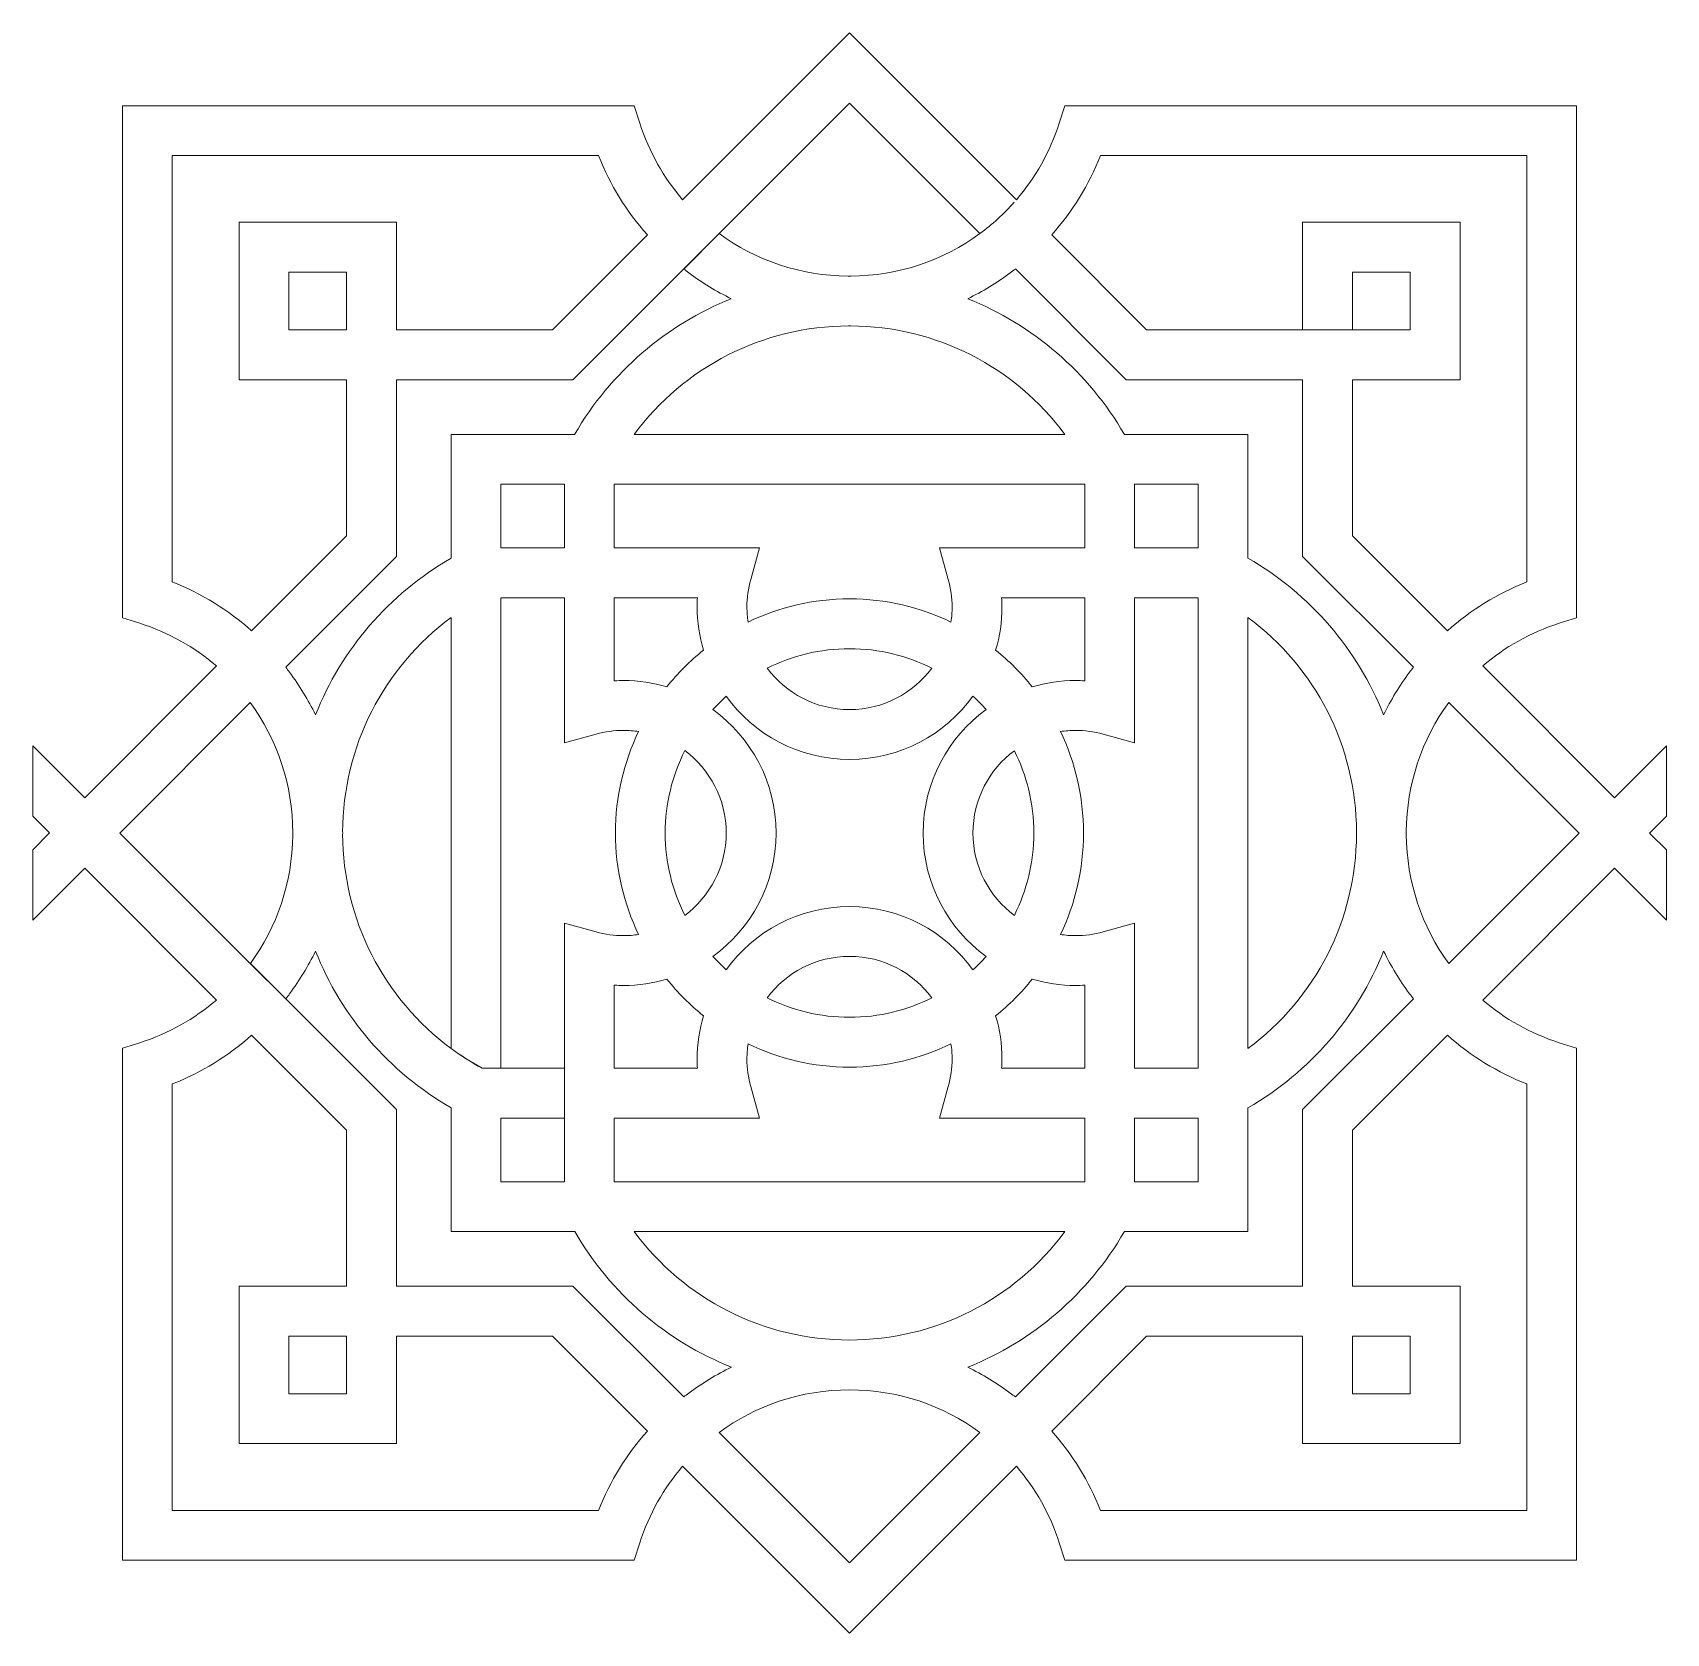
# Model space of a CAD drawing. Header units: inches. Extents: x 0 to 8.27, y -9.48 to -1.38.
import ezdxf

# ---------------------------------------------------------------- set-up
doc = ezdxf.new("R2010")
doc.units = ezdxf.units.IN
doc.header["$MEASUREMENT"] = 0
doc.layers.add('Layer 1', color=7, linetype='Continuous')

msp = doc.modelspace()

# ---------------------------------------------------------------- linework, layer by layer
at = {"layer": 'Layer 1', "lineweight": 0}
for points in [[(1.5885, -2.8876), (1.2963, -2.8876), (1.2963, -2.5953), (1.5885, -2.5953), (1.5885, -2.8876)], [(2.3699, -3.9907), (2.3699, -3.6688), (2.6916, -3.6688), (2.6916, -3.9907), (2.3699, -3.9907)], [(5.5764, -3.9907), (5.5764, -3.6688), (5.8981, -3.6688), (5.8981, -3.9907), (5.5764, -3.9907)], [(5.8981, -6.8755), (5.8981, -7.1973), (5.5763, -7.1973), (5.5763, -6.8755), (5.8981, -6.8755)], [(1.5885, -7.9785), (1.5885, -8.2707), (1.2963, -8.2707), (1.2963, -7.9785), (1.5885, -7.9785)], [(6.6795, -7.9785), (6.9718, -7.9785), (6.9718, -8.2707), (6.6795, -8.2707), (6.6795, -7.9785)]]:
    msp.add_lwpolyline(points, dxfattribs=at)
for points, knots in [([(8.2678, -4.992), (8.2678, -4.992), (8.005, -5.2548), (8.005, -5.2548), (8.005, -5.2548), (7.3383, -4.5881), (7.3383, -4.5881), (7.449, -4.493), (7.5798, -4.4187), (7.7255, -4.3721), (7.7255, -4.3721), (7.8139, -4.3439), (7.8139, -4.3439), (7.8139, -4.3439), (7.8139, -1.7537), (7.8139, -1.7537), (7.8139, -1.7537), (5.223, -1.7537), (5.223, -1.7537), (5.223, -1.7537), (5.1952, -1.8413), (5.1952, -1.8413), (5.1489, -1.9874), (5.0742, -2.1181), (4.9791, -2.229), (4.9791, -2.229), (4.1343, -1.3839), (4.1343, -1.3839), (4.1343, -1.3839), (3.2892, -2.229), (3.2892, -2.229), (3.1938, -2.1181), (3.1198, -1.9874), (3.0729, -1.8413), (3.0729, -1.8413), (3.0448, -1.7536), (3.0448, -1.7536), (3.0448, -1.7536), (0.4544, -1.7536), (0.4544, -1.7536), (0.4544, -1.7536), (0.4544, -4.3438), (0.4544, -4.3438), (0.4544, -4.3438), (0.5421, -4.372), (0.5421, -4.372), (0.6882, -4.4187), (0.8192, -4.4928), (0.93, -4.5881), (0.93, -4.5881), (0.2634, -5.2548), (0.2634, -5.2548), (0.2634, -5.2548), (0, -4.9917), (0, -4.9917), (0, -4.9917), (0, -4.992), (0, -4.992), (0, -4.992), (0, -5.3483), (0, -5.3483), (0, -5.3483), (0.0849, -5.4331), (0.0849, -5.4331), (0.0849, -5.4331), (0, -5.518), (0, -5.518), (0, -5.518), (0, -5.8745), (0, -5.8745), (0, -5.8745), (0.2634, -5.6116), (0.2634, -5.6116), (0.2634, -5.6116), (0.93, -6.2782), (0.93, -6.2782), (0.8192, -6.3733), (0.6882, -6.4476), (0.5421, -6.4943), (0.5421, -6.4943), (0.4544, -6.5223), (0.4544, -6.5223), (0.4544, -6.5223), (0.4544, -9.1127), (0.4544, -9.1127), (0.4544, -9.1127), (3.0448, -9.1127), (3.0448, -9.1127), (3.0448, -9.1127), (3.0725, -9.0249), (3.0725, -9.0249), (3.1198, -8.8791), (3.1938, -8.748), (3.2892, -8.6372), (3.2892, -8.6372), (4.1343, -9.4824), (4.1343, -9.4824), (4.1343, -9.4824), (4.9791, -8.6374), (4.9791, -8.6374), (5.0742, -8.748), (5.1489, -8.8791), (5.1955, -9.0249), (5.1955, -9.0249), (5.2236, -9.1127), (5.2236, -9.1127), (5.2236, -9.1127), (7.8139, -9.1127), (7.8139, -9.1127), (7.8139, -9.1127), (7.8139, -6.5223), (7.8139, -6.5223), (7.8139, -6.5223), (7.7261, -6.4943), (7.7261, -6.4943), (7.5798, -6.4476), (7.449, -6.3733), (7.3383, -6.2782), (7.3383, -6.2782), (8.005, -5.6116), (8.005, -5.6116), (8.005, -5.6116), (8.2678, -5.8742), (8.2678, -5.8742), (8.2678, -5.8742), (8.2678, -5.518), (8.2678, -5.518), (8.2678, -5.518), (8.1834, -5.4333), (8.1834, -5.4333), (8.1834, -5.4333), (8.2678, -5.3485), (8.2678, -5.3485), (8.2678, -5.3485), (8.2678, -4.992), (8.2678, -4.992)], [0, 0, 0, 0, 1, 1, 1, 2, 2, 2, 3, 3, 3, 4, 4, 4, 5, 5, 5, 6, 6, 6, 7, 7, 7, 8, 8, 8, 9, 9, 9, 10, 10, 10, 11, 11, 11, 12, 12, 12, 13, 13, 13, 14, 14, 14, 15, 15, 15, 16, 16, 16, 17, 17, 17, 18, 18, 18, 19, 19, 19, 20, 20, 20, 21, 21, 21, 22, 22, 22, 23, 23, 23, 24, 24, 24, 25, 25, 25, 26, 26, 26, 27, 27, 27, 28, 28, 28, 29, 29, 29, 30, 30, 30, 31, 31, 31, 32, 32, 32, 33, 33, 33, 34, 34, 34, 35, 35, 35, 36, 36, 36, 37, 37, 37, 38, 38, 38, 39, 39, 39, 40, 40, 40, 41, 41, 41, 42, 42, 42, 43, 43, 43, 44, 44, 44, 45, 45, 45, 45]), ([(3.295, -2.5794), (3.295, -2.5794), (3.4739, -2.4004), (3.4739, -2.4004), (3.4739, -2.4004), (4.1343, -1.7402), (4.1343, -1.7402), (4.1343, -1.7402), (4.7939, -2.4004), (4.7939, -2.4004), (4.8571, -2.3541), (4.9151, -2.3009), (4.967, -2.2422), (4.9151, -2.3009), (4.8571, -2.3541), (4.7939, -2.4004), (4.6094, -2.5362), (4.3821, -2.6142), (4.1401, -2.6157), (4.1401, -2.6157), (4.1275, -2.6157), (4.1275, -2.6157), (3.886, -2.6142), (3.6589, -2.5362), (3.4739, -2.4006), (3.4739, -2.4006), (3.295, -2.5796), (3.295, -2.5796), (3.3035, -2.5863), (3.3125, -2.593), (3.321, -2.5995), (3.3891, -2.65), (3.4608, -2.6938), (3.5356, -2.7301), (3.2069, -2.8617), (2.9264, -3.1004), (2.7427, -3.4169), (2.7427, -3.4169), (2.1179, -3.4169), (2.1179, -3.4169), (2.1179, -3.4169), (2.1179, -4.042), (2.1179, -4.042), (1.8016, -4.2255), (1.5626, -4.506), (1.4314, -4.8349), (1.3947, -4.7602), (1.3508, -4.6882), (1.3005, -4.62), (1.2938, -4.6112), (1.2872, -4.6023), (1.2804, -4.5938), (1.2804, -4.5938), (1.8407, -4.0337), (1.8407, -4.0337), (1.8407, -4.0337), (1.8407, -3.1399), (1.8407, -3.1399), (1.8407, -3.1399), (2.7345, -3.1399), (2.7345, -3.1399), (2.7345, -3.1399), (3.295, -2.5794), (3.295, -2.5794)], [0, 0, 0, 0, 1, 1, 1, 2, 2, 2, 3, 3, 3, 4, 4, 4, 5, 5, 5, 6, 6, 6, 7, 7, 7, 8, 8, 8, 9, 9, 9, 10, 10, 10, 11, 11, 11, 12, 12, 12, 13, 13, 13, 14, 14, 14, 15, 15, 15, 16, 16, 16, 17, 17, 17, 18, 18, 18, 19, 19, 19, 20, 20, 20, 21, 21, 21, 21]), ([(0.7066, -4.1631), (0.7066, -4.1631), (0.7066, -2.0055), (0.7066, -2.0055), (0.7066, -2.0055), (2.8641, -2.0055), (2.8641, -2.0055), (2.9226, -2.1536), (3.0061, -2.2889), (3.1109, -2.407), (3.1109, -2.407), (2.6302, -2.8876), (2.6302, -2.8876), (2.6302, -2.8876), (1.8407, -2.8876), (1.8407, -2.8876), (1.8407, -2.8876), (1.8407, -2.3432), (1.8407, -2.3432), (1.8407, -2.3432), (1.0443, -2.3432), (1.0443, -2.3432), (1.0443, -2.3432), (1.0443, -3.1399), (1.0443, -3.1399), (1.0443, -3.1399), (1.5885, -3.1399), (1.5885, -3.1399), (1.5885, -3.1399), (1.5885, -3.9292), (1.5885, -3.9292), (1.5885, -3.9292), (1.1082, -4.4099), (1.1082, -4.4099), (0.9899, -4.305), (0.8544, -4.2215), (0.7066, -4.1631)], [0, 0, 0, 0, 1, 1, 1, 2, 2, 2, 3, 3, 3, 4, 4, 4, 5, 5, 5, 6, 6, 6, 7, 7, 7, 8, 8, 8, 9, 9, 9, 10, 10, 10, 11, 11, 11, 12, 12, 12, 12]), ([(5.4039, -2.0059), (5.4039, -2.0059), (7.5617, -2.0059), (7.5617, -2.0059), (7.5617, -2.0059), (7.5617, -4.1632), (7.5617, -4.1632), (7.4135, -4.222), (7.2781, -4.3052), (7.1603, -4.4099), (7.1603, -4.4099), (7.1601, -4.4099), (7.1601, -4.4099), (7.1601, -4.4099), (6.6795, -3.9292), (6.6795, -3.9292), (6.6795, -3.9292), (6.6795, -3.1399), (6.6795, -3.1399), (6.6795, -3.1399), (7.2238, -3.1399), (7.2238, -3.1399), (7.2238, -3.1399), (7.2238, -2.3432), (7.2238, -2.3432), (7.2238, -2.3432), (6.4272, -2.3432), (6.4272, -2.3432), (6.4272, -2.3432), (6.4272, -2.8875), (6.4272, -2.8875), (6.4272, -2.8875), (6.6795, -2.8875), (6.6795, -2.8875), (6.6795, -2.8875), (6.6795, -2.5953), (6.6795, -2.5953), (6.6795, -2.5953), (6.9718, -2.5953), (6.9718, -2.5953), (6.9718, -2.5953), (6.9718, -2.8876), (6.9718, -2.8876), (6.9718, -2.8876), (5.6378, -2.8876), (5.6378, -2.8876), (5.6378, -2.8876), (5.1574, -2.4071), (5.1574, -2.4071), (5.262, -2.2889), (5.3455, -2.1537), (5.4039, -2.0059)], [0, 0, 0, 0, 1, 1, 1, 2, 2, 2, 3, 3, 3, 4, 4, 4, 5, 5, 5, 6, 6, 6, 7, 7, 7, 8, 8, 8, 9, 9, 9, 10, 10, 10, 11, 11, 11, 12, 12, 12, 13, 13, 13, 14, 14, 14, 15, 15, 15, 16, 16, 16, 17, 17, 17, 17]), ([(4.9733, -2.5795), (4.9733, -2.5795), (5.5338, -3.1399), (5.5338, -3.1399), (5.5338, -3.1399), (6.4272, -3.1399), (6.4272, -3.1399), (6.4272, -3.1399), (6.4272, -4.0337), (6.4272, -4.0337), (6.4272, -4.0337), (6.9876, -4.594), (6.9876, -4.594), (6.9809, -4.6026), (6.9743, -4.6112), (6.9679, -4.62), (6.9174, -4.6881), (6.8735, -4.7598), (6.8371, -4.8348), (6.7057, -4.5058), (6.4669, -4.2254), (6.1504, -4.0419), (6.1504, -4.0419), (6.1504, -3.4169), (6.1504, -3.4169), (6.1504, -3.4169), (5.5251, -3.4169), (5.5251, -3.4169), (5.3418, -3.1004), (5.0613, -2.8616), (4.7322, -2.7301), (4.8072, -2.6938), (4.8791, -2.65), (4.9468, -2.5995), (4.9557, -2.593), (4.9645, -2.5863), (4.9733, -2.5796), (4.9733, -2.5796), (4.9733, -2.5795), (4.9733, -2.5795)], [0, 0, 0, 0, 1, 1, 1, 2, 2, 2, 3, 3, 3, 4, 4, 4, 5, 5, 5, 6, 6, 6, 7, 7, 7, 8, 8, 8, 9, 9, 9, 10, 10, 10, 11, 11, 11, 12, 12, 12, 13, 13, 13, 13]), ([(3.0441, -3.4169), (3.2963, -3.0749), (3.6949, -2.8693), (4.1288, -2.8677), (4.1308, -2.8678), (4.1325, -2.8678), (4.1343, -2.8678), (4.1357, -2.8678), (4.1376, -2.8678), (4.1392, -2.8677), (4.573, -2.8693), (4.9716, -3.0749), (5.2242, -3.4169), (5.2242, -3.4169), (3.0441, -3.4169), (3.0441, -3.4169)], [0, 0, 0, 0, 1, 1, 1, 2, 2, 2, 3, 3, 3, 4, 4, 4, 5, 5, 5, 5]), ([(5.3248, -3.6688), (5.3248, -3.6688), (5.3248, -3.9907), (5.3248, -3.9907), (5.3248, -3.9907), (4.59, -3.9907), (4.59, -3.9907), (4.59, -3.9907), (4.634, -4.1505), (4.634, -4.1505), (4.647, -4.1959), (4.6532, -4.2427), (4.6532, -4.2896), (4.6532, -4.3155), (4.6515, -4.3409), (4.6475, -4.3656), (4.4921, -4.2907), (4.3178, -4.2486), (4.1343, -4.2486), (3.9502, -4.2486), (3.7764, -4.2907), (3.6204, -4.3656), (3.6169, -4.3409), (3.6148, -4.3155), (3.6148, -4.2896), (3.6148, -4.2427), (3.6213, -4.1959), (3.6339, -4.1503), (3.6339, -4.1503), (3.6785, -3.9907), (3.6785, -3.9907), (3.6785, -3.9907), (2.9437, -3.9907), (2.9437, -3.9907), (2.9437, -3.9907), (2.9437, -3.6688), (2.9437, -3.6688), (2.9437, -3.6688), (5.3248, -3.6688), (5.3248, -3.6688)], [0, 0, 0, 0, 1, 1, 1, 2, 2, 2, 3, 3, 3, 4, 4, 4, 5, 5, 5, 6, 6, 6, 7, 7, 7, 8, 8, 8, 9, 9, 9, 10, 10, 10, 11, 11, 11, 12, 12, 12, 13, 13, 13, 13]), ([(2.275, -6.6236), (2.2199, -6.5936), (2.1676, -6.5601), (2.1179, -6.5234), (1.776, -6.2709), (1.5706, -5.8721), (1.5687, -5.4384), (1.569, -5.4366), (1.569, -5.435), (1.569, -5.4333), (1.569, -5.4316), (1.569, -5.43), (1.5687, -5.4281), (1.5706, -4.9944), (1.776, -4.5953), (2.1179, -4.3431), (2.1179, -4.3431), (2.1179, -6.5231), (2.1179, -6.5231), (2.1676, -6.5596), (2.2199, -6.5931), (2.2754, -6.6233), (2.2754, -6.6233), (2.3699, -6.6233), (2.3699, -6.6233), (2.3699, -6.6233), (2.3699, -4.2425), (2.3699, -4.2425), (2.3699, -4.2425), (2.6916, -4.2425), (2.6916, -4.2425), (2.6916, -4.2425), (2.6916, -4.9773), (2.6916, -4.9773), (2.6916, -4.9773), (2.8514, -4.9331), (2.8514, -4.9331), (2.897, -4.9204), (2.9437, -4.914), (2.9905, -4.914), (3.0167, -4.914), (3.0419, -4.9159), (3.0667, -4.9197), (2.9916, -5.0752), (2.9494, -5.2492), (2.9494, -5.4331), (2.9494, -5.617), (2.9916, -5.7914), (3.0667, -5.9468), (3.042, -5.9504), (3.0167, -5.9524), (2.9905, -5.9524), (2.9437, -5.9524), (2.897, -5.9459), (2.8514, -5.9333), (2.8514, -5.9333), (2.6916, -5.8889), (2.6916, -5.8889), (2.6916, -5.8889), (2.6916, -7.1973), (2.6916, -7.1973), (2.6916, -7.1973), (2.3699, -7.1973), (2.3699, -7.1973), (2.3699, -7.1973), (2.3699, -6.8755), (2.3699, -6.8755), (2.3699, -6.8755), (2.6912, -6.8755), (2.6912, -6.8755), (2.6912, -6.8755), (2.6912, -6.6236), (2.6912, -6.6236), (2.6912, -6.6236), (2.275, -6.6236), (2.275, -6.6236)], [0, 0, 0, 0, 1, 1, 1, 2, 2, 2, 3, 3, 3, 4, 4, 4, 5, 5, 5, 6, 6, 6, 7, 7, 7, 8, 8, 8, 9, 9, 9, 10, 10, 10, 11, 11, 11, 12, 12, 12, 13, 13, 13, 14, 14, 14, 15, 15, 15, 16, 16, 16, 17, 17, 17, 18, 18, 18, 19, 19, 19, 20, 20, 20, 21, 21, 21, 22, 22, 22, 23, 23, 23, 24, 24, 24, 25, 25, 25, 25]), ([(3.3644, -4.2427), (3.3634, -4.2584), (3.3627, -4.274), (3.3627, -4.2896), (3.3627, -4.3655), (3.3742, -4.4392), (3.3949, -4.5084), (3.3263, -4.5631), (3.2643, -4.6253), (3.2095, -4.6937), (3.1403, -4.673), (3.0667, -4.6619), (2.9905, -4.6619), (2.9753, -4.6619), (2.9596, -4.6625), (2.9437, -4.6633), (2.9437, -4.6633), (2.9437, -4.2427), (2.9437, -4.2427), (2.9437, -4.2427), (3.3644, -4.2427), (3.3644, -4.2427)], [0, 0, 0, 0, 1, 1, 1, 2, 2, 2, 3, 3, 3, 4, 4, 4, 5, 5, 5, 6, 6, 6, 7, 7, 7, 7]), ([(5.0586, -4.6938), (5.0041, -4.6253), (4.9422, -4.5631), (4.8736, -4.5084), (4.8944, -4.4392), (4.9053, -4.3655), (4.9053, -4.2896), (4.9053, -4.274), (4.9046, -4.2584), (4.9035, -4.2427), (4.9035, -4.2427), (5.3246, -4.2427), (5.3246, -4.2427), (5.3246, -4.2427), (5.3246, -4.6633), (5.3246, -4.6633), (5.3091, -4.6625), (5.2934, -4.6619), (5.2778, -4.6619), (5.2016, -4.6619), (5.1282, -4.6732), (5.0586, -4.6938)], [0, 0, 0, 0, 1, 1, 1, 2, 2, 2, 3, 3, 3, 4, 4, 4, 5, 5, 5, 6, 6, 6, 7, 7, 7, 7]), ([(5.5763, -6.6235), (5.5763, -6.6235), (5.5764, -5.8889), (5.5764, -5.8889), (5.5764, -5.8889), (5.4172, -5.9333), (5.4172, -5.9333), (5.3715, -5.9459), (5.3246, -5.9524), (5.2778, -5.9524), (5.2518, -5.9524), (5.2263, -5.9504), (5.2013, -5.9468), (5.2764, -5.7914), (5.3182, -5.617), (5.3182, -5.4331), (5.3182, -5.2492), (5.2764, -5.0752), (5.2013, -4.9197), (5.2263, -4.9159), (5.2518, -4.914), (5.2778, -4.914), (5.3246, -4.914), (5.3715, -4.9204), (5.4172, -4.9331), (5.4172, -4.9331), (5.5764, -4.9774), (5.5764, -4.9774), (5.5764, -4.9774), (5.5764, -4.2427), (5.5764, -4.2427), (5.5764, -4.2427), (5.8981, -4.2427), (5.8981, -4.2427), (5.8981, -4.2427), (5.8981, -6.6235), (5.8981, -6.6235), (5.8981, -6.6235), (5.5763, -6.6235), (5.5763, -6.6235)], [0, 0, 0, 0, 1, 1, 1, 2, 2, 2, 3, 3, 3, 4, 4, 4, 5, 5, 5, 6, 6, 6, 7, 7, 7, 8, 8, 8, 9, 9, 9, 10, 10, 10, 11, 11, 11, 12, 12, 12, 13, 13, 13, 13]), ([(6.6998, -5.4382), (6.6981, -5.872), (6.4921, -6.2709), (6.1504, -6.5235), (6.1504, -6.5235), (6.1504, -4.3431), (6.1504, -4.3431), (6.4921, -4.5952), (6.6981, -4.9941), (6.6998, -5.4278), (6.6995, -5.4296), (6.6995, -5.4314), (6.6995, -5.4331), (6.6995, -5.4348), (6.6995, -5.4365), (6.6998, -5.4382)], [0, 0, 0, 0, 1, 1, 1, 2, 2, 2, 3, 3, 3, 4, 4, 4, 5, 5, 5, 5]), ([(3.7177, -4.5992), (3.8427, -4.536), (3.9844, -4.5006), (4.1343, -4.5006), (4.2836, -4.5006), (4.4253, -4.536), (4.5506, -4.5992), (4.456, -4.7261), (4.3046, -4.8088), (4.1343, -4.8088), (3.9637, -4.8088), (3.8122, -4.7261), (3.7177, -4.5992)], [0, 0, 0, 0, 1, 1, 1, 2, 2, 2, 3, 3, 3, 4, 4, 4, 4]), ([(3.2947, -8.2866), (3.2947, -8.2866), (2.7345, -7.7264), (2.7345, -7.7264), (2.7345, -7.7264), (1.8407, -7.7264), (1.8407, -7.7264), (1.8407, -7.7264), (1.8407, -6.8325), (1.8407, -6.8325), (1.8407, -6.8325), (1.2804, -6.2721), (1.2804, -6.2721), (1.2804, -6.2721), (1.1013, -6.0931), (1.1013, -6.0931), (1.1013, -6.0931), (0.4417, -5.4333), (0.4417, -5.4333), (0.4417, -5.4333), (0.4419, -5.4333), (0.4419, -5.4333), (0.4419, -5.4333), (1.1013, -4.7733), (1.1013, -4.7733), (1.238, -4.9599), (1.3163, -5.1887), (1.3163, -5.4331), (1.3163, -5.4366), (1.3163, -5.4399), (1.3163, -5.4435), (1.3143, -5.684), (1.2364, -5.9094), (1.1017, -6.0933), (1.1017, -6.0933), (1.2807, -6.2721), (1.2807, -6.2721), (1.2877, -6.2637), (1.2941, -6.2552), (1.3005, -6.2464), (1.3508, -6.1784), (1.3947, -6.1064), (1.4314, -6.0314), (1.5626, -6.3606), (1.8016, -6.6411), (2.1179, -6.8244), (2.1179, -6.8244), (2.1179, -7.4494), (2.1179, -7.4494), (2.1179, -7.4494), (2.7432, -7.4494), (2.7432, -7.4494), (2.9266, -7.7659), (3.2072, -8.0045), (3.5365, -8.1358), (3.4611, -8.1725), (3.3891, -8.216), (3.321, -8.2669), (3.3125, -8.2734), (3.3035, -8.2799), (3.2947, -8.2866)], [0, 0, 0, 0, 1, 1, 1, 2, 2, 2, 3, 3, 3, 4, 4, 4, 5, 5, 5, 6, 6, 6, 7, 7, 7, 8, 8, 8, 9, 9, 9, 10, 10, 10, 11, 11, 11, 12, 12, 12, 13, 13, 13, 14, 14, 14, 15, 15, 15, 16, 16, 16, 17, 17, 17, 18, 18, 18, 19, 19, 19, 20, 20, 20, 20]), ([(4.1343, -5.8053), (3.8776, -5.8053), (3.6495, -5.9315), (3.5095, -6.1248), (3.4861, -6.1037), (3.4637, -6.0813), (3.4425, -6.0577), (3.6361, -5.9177), (3.762, -5.6897), (3.762, -5.4333), (3.762, -5.1765), (3.6361, -4.9484), (3.4422, -4.8084), (3.4637, -4.785), (3.4861, -4.7624), (3.5095, -4.7414), (3.6495, -4.9347), (3.8776, -5.0607), (4.1343, -5.0607), (4.3907, -5.0607), (4.6185, -4.9347), (4.7586, -4.7414), (4.7825, -4.7624), (4.8046, -4.7851), (4.8254, -4.8087), (4.6326, -4.9487), (4.5065, -5.1765), (4.5065, -5.4333), (4.5065, -5.6897), (4.6326, -5.9174), (4.8254, -6.0577), (4.8046, -6.0813), (4.7825, -6.1036), (4.7586, -6.1248), (4.619, -5.9315), (4.3907, -5.8053), (4.1343, -5.8053)], [0, 0, 0, 0, 1, 1, 1, 2, 2, 2, 3, 3, 3, 4, 4, 4, 5, 5, 5, 6, 6, 6, 7, 7, 7, 8, 8, 8, 9, 9, 9, 10, 10, 10, 11, 11, 11, 12, 12, 12, 12]), ([(7.167, -6.093), (7.031, -5.9082), (6.9529, -5.6813), (6.9519, -5.4395), (6.9519, -5.4395), (6.9519, -5.4268), (6.9519, -5.4268), (6.9529, -5.1848), (7.031, -4.9579), (7.167, -4.7731), (7.167, -4.7731), (7.8268, -5.4333), (7.8268, -5.4333), (7.8268, -5.4333), (7.167, -6.093), (7.167, -6.093)], [0, 0, 0, 0, 1, 1, 1, 2, 2, 2, 3, 3, 3, 4, 4, 4, 5, 5, 5, 5]), ([(3.3002, -5.8498), (3.2371, -5.7245), (3.2014, -5.5828), (3.2014, -5.4331), (3.2014, -5.2835), (3.2371, -5.1418), (3.3002, -5.0164), (3.4274, -5.1112), (3.51, -5.2627), (3.51, -5.4333), (3.51, -5.6036), (3.4274, -5.7552), (3.3002, -5.8498)], [0, 0, 0, 0, 1, 1, 1, 2, 2, 2, 3, 3, 3, 4, 4, 4, 4]), ([(4.7586, -5.4333), (4.7586, -5.2627), (4.8411, -5.1112), (4.9682, -5.0167), (5.0309, -5.142), (5.0666, -5.2835), (5.0666, -5.4331), (5.0666, -5.5828), (5.0309, -5.7245), (4.9682, -5.8498), (4.8409, -5.7552), (4.7586, -5.6034), (4.7586, -5.4333)], [0, 0, 0, 0, 1, 1, 1, 2, 2, 2, 3, 3, 3, 4, 4, 4, 4]), ([(4.9733, -8.2866), (4.9648, -8.2799), (4.9557, -8.2734), (4.9468, -8.2669), (4.8791, -8.216), (4.807, -8.1725), (4.7322, -8.1358), (5.061, -8.0047), (5.3418, -7.7659), (5.5251, -7.4494), (5.5251, -7.4494), (6.1504, -7.4494), (6.1504, -7.4494), (6.1504, -7.4494), (6.1504, -6.8242), (6.1504, -6.8242), (6.4669, -6.641), (6.7057, -6.3603), (6.8371, -6.0312), (6.8735, -6.1062), (6.9174, -6.1781), (6.9679, -6.2461), (6.9743, -6.255), (6.9811, -6.2636), (6.9876, -6.2721), (6.9876, -6.2721), (6.4272, -6.8325), (6.4272, -6.8325), (6.4272, -6.8325), (6.4272, -7.7264), (6.4272, -7.7264), (6.4272, -7.7264), (5.5338, -7.7264), (5.5338, -7.7264), (5.5338, -7.7264), (4.9733, -8.2866), (4.9733, -8.2866)], [0, 0, 0, 0, 1, 1, 1, 2, 2, 2, 3, 3, 3, 4, 4, 4, 5, 5, 5, 6, 6, 6, 7, 7, 7, 8, 8, 8, 9, 9, 9, 10, 10, 10, 11, 11, 11, 12, 12, 12, 12]), ([(4.5506, -6.2671), (4.4253, -6.3301), (4.2836, -6.3657), (4.1343, -6.3657), (3.9844, -6.3657), (3.8427, -6.3301), (3.7173, -6.2671), (3.8122, -6.1396), (3.9637, -6.0573), (4.1343, -6.0573), (4.3046, -6.0573), (4.456, -6.1396), (4.5506, -6.2671)], [0, 0, 0, 0, 1, 1, 1, 2, 2, 2, 3, 3, 3, 4, 4, 4, 4]), ([(3.3644, -6.6233), (3.3644, -6.6233), (2.9437, -6.6233), (2.9437, -6.6233), (2.9437, -6.6233), (2.9437, -6.203), (2.9437, -6.203), (2.9595, -6.2037), (2.9753, -6.2045), (2.9905, -6.2045), (3.0667, -6.2045), (3.1405, -6.1933), (3.2098, -6.1726), (3.2643, -6.2408), (3.3263, -6.303), (3.3949, -6.3577), (3.3742, -6.4272), (3.3627, -6.5004), (3.3627, -6.5764), (3.3627, -6.5922), (3.3634, -6.6076), (3.3644, -6.6233)], [0, 0, 0, 0, 1, 1, 1, 2, 2, 2, 3, 3, 3, 4, 4, 4, 5, 5, 5, 6, 6, 6, 7, 7, 7, 7]), ([(4.9035, -6.6235), (4.9046, -6.6078), (4.9053, -6.5922), (4.9053, -6.5764), (4.9053, -6.5004), (4.8944, -6.4272), (4.8736, -6.3577), (4.9422, -6.303), (5.0041, -6.2408), (5.0586, -6.1725), (5.1282, -6.1933), (5.2016, -6.2045), (5.2778, -6.2045), (5.2934, -6.2045), (5.3091, -6.2037), (5.3246, -6.203), (5.3246, -6.203), (5.3246, -6.6235), (5.3246, -6.6235), (5.3246, -6.6235), (4.9035, -6.6235), (4.9035, -6.6235)], [0, 0, 0, 0, 1, 1, 1, 2, 2, 2, 3, 3, 3, 4, 4, 4, 5, 5, 5, 6, 6, 6, 7, 7, 7, 7]), ([(2.8641, -8.8605), (2.8641, -8.8605), (0.7066, -8.8605), (0.7066, -8.8605), (0.7066, -8.8605), (0.7066, -6.703), (0.7066, -6.703), (0.8544, -6.6444), (0.9899, -6.5611), (1.1082, -6.4562), (1.1082, -6.4562), (1.5885, -6.9371), (1.5885, -6.9371), (1.5885, -6.9371), (1.5885, -7.7264), (1.5885, -7.7264), (1.5885, -7.7264), (1.0443, -7.7264), (1.0443, -7.7264), (1.0443, -7.7264), (1.0443, -8.5228), (1.0443, -8.5228), (1.0443, -8.5228), (1.8407, -8.5228), (1.8407, -8.5228), (1.8407, -8.5228), (1.8407, -7.9785), (1.8407, -7.9785), (1.8407, -7.9785), (2.6302, -7.9785), (2.6302, -7.9785), (2.6302, -7.9785), (3.1109, -8.459), (3.1109, -8.459), (3.0061, -8.5772), (2.9226, -8.7126), (2.8641, -8.8605)], [0, 0, 0, 0, 1, 1, 1, 2, 2, 2, 3, 3, 3, 4, 4, 4, 5, 5, 5, 6, 6, 6, 7, 7, 7, 8, 8, 8, 9, 9, 9, 10, 10, 10, 11, 11, 11, 12, 12, 12, 12]), ([(2.9437, -7.1973), (2.9437, -7.1973), (2.9437, -6.8754), (2.9437, -6.8754), (2.9437, -6.8754), (3.6785, -6.8754), (3.6785, -6.8754), (3.6785, -6.8754), (3.6339, -6.7157), (3.6339, -6.7157), (3.6213, -6.6701), (3.6148, -6.6233), (3.6148, -6.5764), (3.6148, -6.5506), (3.6169, -6.5252), (3.6204, -6.5004), (3.7764, -6.5754), (3.9502, -6.6177), (4.1343, -6.6177), (4.3178, -6.6177), (4.4921, -6.5754), (4.6475, -6.5004), (4.6515, -6.5252), (4.6532, -6.5506), (4.6532, -6.5764), (4.6532, -6.6233), (4.647, -6.6702), (4.634, -6.7157), (4.634, -6.7157), (4.59, -6.8755), (4.59, -6.8755), (4.59, -6.8755), (5.3246, -6.8755), (5.3246, -6.8755), (5.3246, -6.8755), (5.3246, -7.1973), (5.3246, -7.1973), (5.3246, -7.1973), (2.9437, -7.1973), (2.9437, -7.1973)], [0, 0, 0, 0, 1, 1, 1, 2, 2, 2, 3, 3, 3, 4, 4, 4, 5, 5, 5, 6, 6, 6, 7, 7, 7, 8, 8, 8, 9, 9, 9, 10, 10, 10, 11, 11, 11, 12, 12, 12, 13, 13, 13, 13]), ([(7.5617, -6.703), (7.5617, -6.703), (7.5617, -8.8605), (7.5617, -8.8605), (7.5617, -8.8605), (5.4039, -8.8605), (5.4039, -8.8605), (5.3455, -8.7126), (5.262, -8.5772), (5.1574, -8.459), (5.1574, -8.459), (5.6378, -7.9785), (5.6378, -7.9785), (5.6378, -7.9785), (6.4272, -7.9785), (6.4272, -7.9785), (6.4272, -7.9785), (6.4272, -8.5228), (6.4272, -8.5228), (6.4272, -8.5228), (7.2238, -8.5228), (7.2238, -8.5228), (7.2238, -8.5228), (7.2238, -7.7264), (7.2238, -7.7264), (7.2238, -7.7264), (6.6795, -7.7264), (6.6795, -7.7264), (6.6795, -7.7264), (6.6795, -6.9371), (6.6795, -6.9371), (6.6795, -6.9371), (7.1603, -6.4562), (7.1603, -6.4562), (7.2781, -6.5611), (7.4137, -6.6444), (7.5617, -6.703)], [0, 0, 0, 0, 1, 1, 1, 2, 2, 2, 3, 3, 3, 4, 4, 4, 5, 5, 5, 6, 6, 6, 7, 7, 7, 8, 8, 8, 9, 9, 9, 10, 10, 10, 11, 11, 11, 12, 12, 12, 12]), ([(5.2242, -7.4494), (4.9709, -7.7926), (4.5697, -7.9985), (4.1343, -7.9985), (3.6985, -7.9985), (3.2973, -7.7926), (3.0441, -7.4494), (3.0441, -7.4494), (5.2242, -7.4494), (5.2242, -7.4494)], [0, 0, 0, 0, 1, 1, 1, 2, 2, 2, 3, 3, 3, 3]), ([(4.1343, -9.1259), (4.1343, -9.1259), (3.4739, -8.4658), (3.4739, -8.4658), (3.6605, -8.329), (3.8895, -8.2505), (4.1343, -8.2505), (4.3787, -8.2505), (4.6075, -8.329), (4.7941, -8.4658), (4.7941, -8.4658), (4.1343, -9.1259), (4.1343, -9.1259)], [0, 0, 0, 0, 1, 1, 1, 2, 2, 2, 3, 3, 3, 4, 4, 4, 4])]:
    msp.add_open_spline(points, degree=3, knots=knots, dxfattribs=at)

doc.saveas('drawing.dxf')
